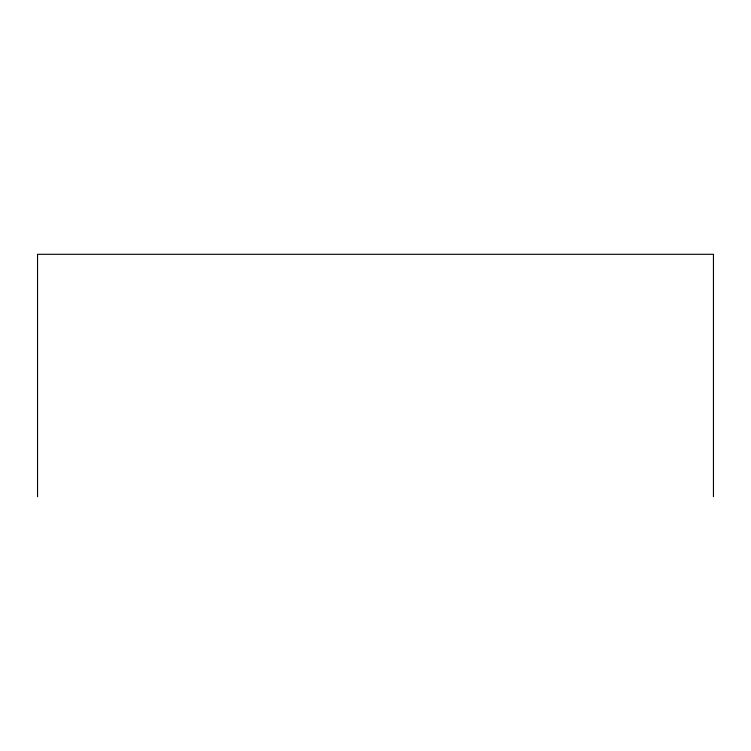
<?xml version="1.0" encoding="UTF-8"?>
<svg xmlns="http://www.w3.org/2000/svg" width="751" height="751" viewBox="0 0 751 751"><rect width="100%" height="100%" fill="white"/><g stroke="black" fill="none" stroke-linecap="round" stroke-linejoin="round"><path stroke-width="1.13" d="M713.45 496.693L713.45 254.307L37.55 254.307L37.55 496.693"/></g></svg>
